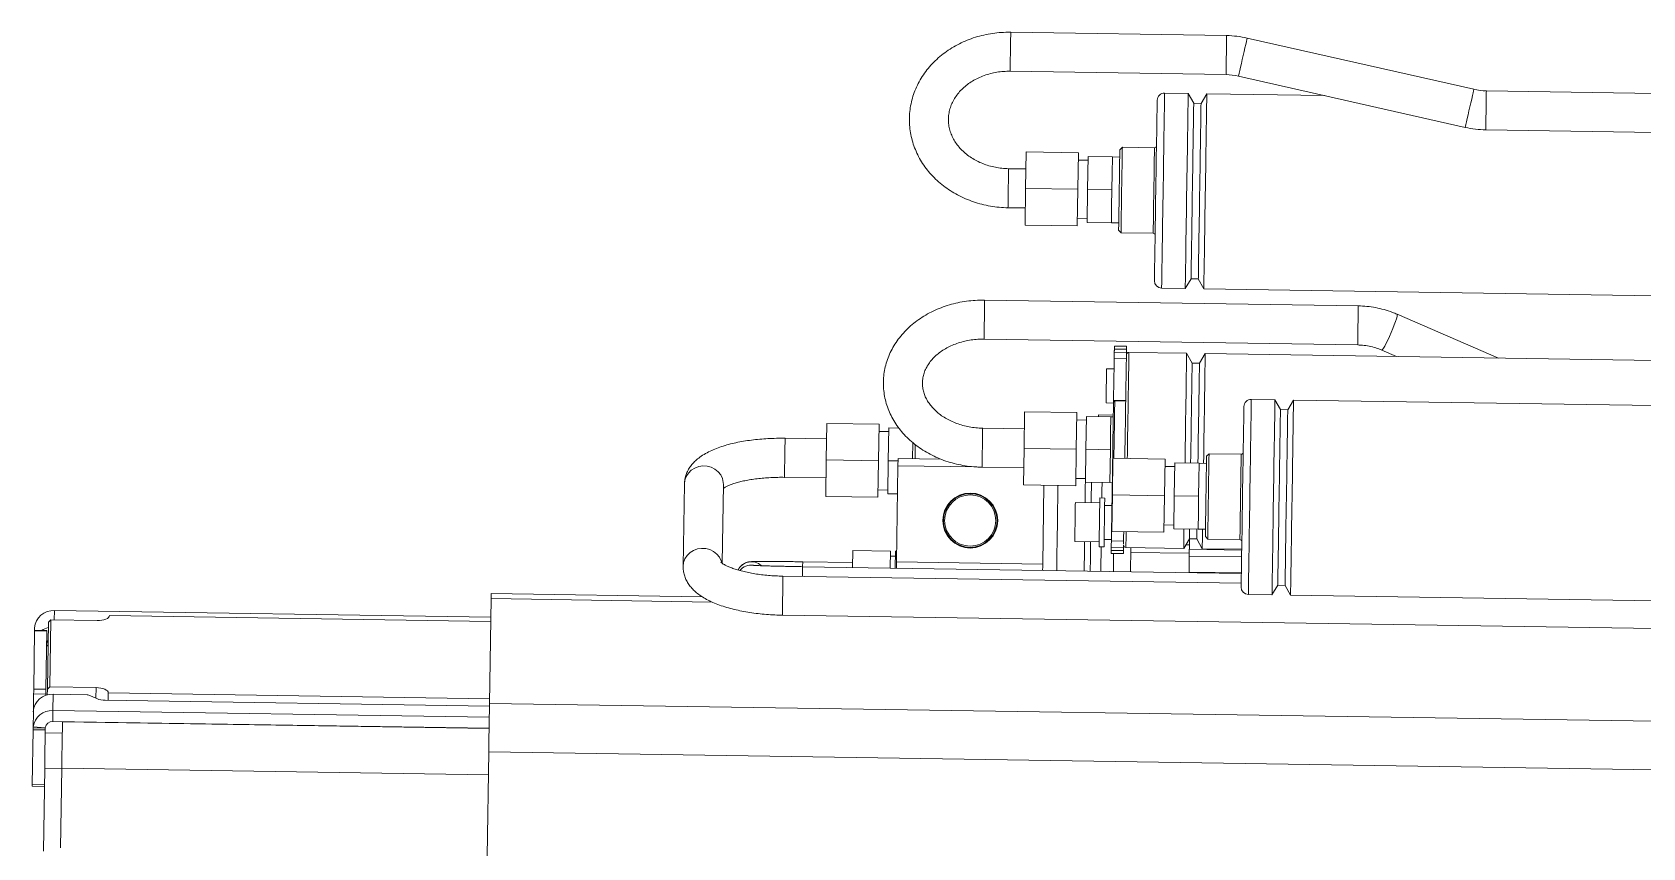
# Model space of a CAD drawing. Header units: millimetres. Extents: x 119 to 316, y 482 to 761.
# Drawn here: x 164.11 to 197.14, y 744.2 to 760.92 of the extents above; entities that cross this region are included whole.
import ezdxf

# ---------------------------------------------------------------- set-up
doc = ezdxf.new("R2010")
doc.units = ezdxf.units.MM

msp = doc.modelspace()

# ---------------------------------------------------------------- linework, layer by layer
at = {"color": 7, "linetype": 'Continuous', "lineweight": 15}
for p, q in [((188.608, 760.848), (184.18, 760.917)), ((193.677, 759.747), (189.029, 760.798)), ((184.168, 760.117), (188.596, 760.048)), ((188.852, 760.018), (193.501, 758.966)), ((187.821, 759.662), (187.336, 759.67)), ((187.933, 759.461), (187.821, 759.662)), ((188.201, 759.657), (188.083, 759.458)), ((190.613, 759.619), (188.201, 759.657)), ((291.197, 758.215), (193.934, 759.716)), ((188.083, 759.458), (187.933, 759.461)), ((193.922, 758.916), (291.185, 757.415)), ((184.486, 757.714), (184.497, 758.464)), ((184.497, 758.464), (185.567, 758.447)), ((185.555, 757.697), (185.567, 758.447)), ((185.766, 758.369), (185.755, 757.694)), ((186.266, 758.361), (185.766, 758.369)), ((186.266, 758.361), (186.261, 758.024)), ((186.416, 758.359), (186.266, 758.361)), ((186.469, 758.558), (186.418, 758.509)), ((187.129, 758.548), (186.469, 758.558)), ((184.492, 758.114), (184.137, 758.119)), ((185.765, 758.294), (185.565, 758.297)), ((186.261, 758.024), (186.255, 757.686)), ((184.474, 756.964), (184.486, 757.714)), ((184.486, 757.714), (185.555, 757.697)), ((185.544, 756.947), (185.555, 757.697)), ((185.755, 757.694), (185.745, 757.019)), ((186.255, 757.686), (185.755, 757.694)), ((186.255, 757.686), (186.25, 757.349)), ((186.25, 757.349), (186.245, 757.011)), ((184.124, 757.319), (184.479, 757.314)), ((185.546, 757.097), (185.746, 757.094)), ((186.245, 757.011), (185.745, 757.019)), ((186.245, 757.011), (186.395, 757.009)), ((184.474, 756.964), (185.544, 756.947)), ((186.393, 756.859), (186.442, 756.808)), ((186.442, 756.808), (187.102, 756.798)), ((187.759, 755.663), (187.877, 755.861)), ((187.877, 755.861), (188.027, 755.859)), ((188.027, 755.859), (188.14, 755.657)), ((191.307, 755.307), (183.645, 755.425)), ((187.274, 755.67), (187.759, 755.663)), ((188.14, 755.657), (283.213, 754.19)), ((194.183, 754.238), (192.104, 755.136)), ((183.633, 754.625), (191.295, 754.507)), ((186.304, 754.359), (186.554, 754.355)), ((186.305, 754.422), (186.555, 754.418)), ((186.556, 754.48), (186.306, 754.484)), ((187.788, 754.336), (186.604, 754.354)), ((191.787, 754.402), (192.092, 754.27)), ((186.302, 754.228), (186.552, 754.224)), ((187.901, 754.134), (187.788, 754.336)), ((187.897, 754.143), (187.896, 754.143)), ((187.897, 754.143), (187.897, 754.14)), ((188.051, 754.132), (187.901, 754.134)), ((188.169, 754.33), (188.051, 754.132)), ((283.244, 752.863), (188.169, 754.33)), ((186.299, 754.016), (186.145, 754.018)), ((186.289, 753.371), (186.539, 753.367)), ((186.289, 753.371), (186.539, 753.367)), ((186.289, 753.371), (186.289, 753.371)), ((186.289, 753.367), (186.539, 753.363)), ((189.599, 753.383), (189.114, 753.39)), ((189.711, 753.181), (189.599, 753.383)), ((189.98, 753.377), (189.861, 753.179)), ((291.252, 751.814), (189.98, 753.377)), ((184.453, 752.387), (184.465, 753.137)), ((184.465, 753.137), (185.535, 753.121)), ((185.523, 752.371), (185.535, 753.121)), ((185.734, 753.043), (185.723, 752.368)), ((186.234, 753.035), (185.734, 753.043)), ((186.284, 753.07), (185.982, 753.075)), ((186.135, 753.318), (186.288, 753.316)), ((186.234, 753.035), (186.228, 752.698)), ((186.284, 753.034), (186.234, 753.035)), ((186.314, 753.359), (186.288, 753.334)), ((186.539, 753.355), (186.314, 753.359)), ((189.861, 753.179), (189.711, 753.181)), ((180.398, 752.151), (180.409, 752.9)), ((180.409, 752.9), (181.479, 752.885)), ((181.468, 752.135), (181.479, 752.885)), ((181.676, 752.732), (181.476, 752.735)), ((181.678, 752.807), (181.668, 752.132)), ((181.887, 752.804), (181.678, 752.807)), ((184.459, 752.787), (183.605, 752.801)), ((185.732, 752.968), (185.532, 752.971)), ((180.404, 752.58), (179.553, 752.593)), ((182.173, 752.504), (182.169, 752.176)), ((184.442, 751.638), (184.453, 752.387)), ((184.453, 752.387), (185.523, 752.371)), ((185.512, 751.621), (185.523, 752.371)), ((186.228, 752.698), (186.223, 752.36)), ((180.387, 751.401), (180.398, 752.151)), ((180.398, 752.151), (181.468, 752.135)), ((181.457, 751.385), (181.468, 752.135)), ((181.668, 752.132), (181.658, 751.457)), ((181.869, 752.129), (181.668, 752.132)), ((181.87, 752.181), (182.745, 752.168)), ((185.723, 752.368), (185.713, 751.693)), ((186.223, 752.36), (185.723, 752.368)), ((186.223, 752.36), (186.218, 752.023)), ((186.264, 751.434), (186.275, 752.184)), ((186.275, 752.184), (187.345, 752.167)), ((187.334, 751.417), (187.345, 752.167)), ((187.544, 752.089), (187.534, 751.414)), ((188.044, 752.081), (187.544, 752.089)), ((188.044, 752.081), (188.039, 751.744)), ((188.194, 752.079), (188.044, 752.081)), ((188.247, 752.278), (188.196, 752.229)), ((188.907, 752.268), (188.247, 752.278)), ((179.541, 751.793), (180.393, 751.78)), ((181.868, 752.031), (181.837, 750.061)), ((183.592, 752.001), (184.447, 751.987)), ((185.514, 751.771), (185.714, 751.768)), ((186.218, 752.023), (186.213, 751.685)), ((187.543, 752.014), (187.343, 752.017)), ((188.039, 751.744), (188.034, 751.407)), ((177.488, 751.657), (177.462, 749.969)), ((178.264, 750.033), (178.288, 751.644)), ((180.387, 751.401), (181.457, 751.385)), ((181.459, 751.535), (181.659, 751.532)), ((181.859, 751.454), (181.658, 751.457)), ((184.442, 751.638), (185.512, 751.621)), ((184.862, 751.631), (184.837, 750.014)), ((186.213, 751.685), (185.713, 751.693)), ((186.213, 751.685), (186.263, 751.684)), ((186.252, 750.684), (186.264, 751.434)), ((186.258, 751.384), (186.263, 751.379)), ((186.264, 751.434), (187.334, 751.417)), ((187.322, 750.667), (187.334, 751.417)), ((187.534, 751.414), (187.523, 750.739)), ((188.034, 751.407), (187.534, 751.414)), ((188.034, 751.407), (188.028, 751.069)), ((186.006, 751.27), (185.506, 751.277)), ((186.107, 751.368), (186.007, 751.37)), ((186.255, 751.216), (186.105, 751.218)), ((186.263, 751.348), (186.258, 751.348)), ((186.258, 751.348), (186.258, 751.348)), ((188.028, 751.069), (188.023, 750.732)), ((187.324, 750.817), (187.524, 750.814)), ((188.023, 750.732), (187.523, 750.739)), ((188.023, 750.732), (188.173, 750.729)), ((185.494, 750.477), (185.994, 750.47)), ((186.095, 750.519), (186.245, 750.516)), ((186.244, 750.491), (186.494, 750.487)), ((186.252, 750.684), (187.322, 750.667)), ((187.727, 750.337), (187.845, 750.535)), ((187.844, 750.41), (187.841, 750.237)), ((187.845, 750.535), (187.995, 750.533)), ((187.995, 750.533), (188.107, 750.331)), ((188.171, 750.579), (188.22, 750.529)), ((188.22, 750.529), (188.88, 750.518)), ((180.938, 750.047), (179.914, 750.062)), ((180.936, 749.947), (180.941, 750.293)), ((180.941, 750.293), (181.716, 750.281)), ((181.711, 749.935), (181.716, 750.281)), ((181.815, 750.18), (181.715, 750.181)), ((181.816, 750.28), (181.811, 749.933)), ((181.841, 750.28), (181.816, 750.28)), ((181.837, 750.061), (184.837, 750.014)), ((185.993, 750.37), (186.093, 750.369)), ((186.24, 750.235), (186.49, 750.231)), ((186.241, 750.297), (186.491, 750.293)), ((186.242, 750.36), (186.492, 750.356)), ((186.542, 750.355), (187.727, 750.337)), ((186.643, 750.353), (186.641, 750.254)), ((186.641, 750.254), (187.841, 750.237)), ((188.107, 750.331), (188.917, 750.318)), ((188.906, 749.624), (179.51, 749.769)), ((188.909, 749.824), (179.913, 749.962)), ((173.526, 749.411), (177.856, 749.344)), ((189.537, 749.383), (189.656, 749.581)), ((189.656, 749.581), (189.806, 749.579)), ((189.806, 749.579), (189.918, 749.377)), ((173.491, 747.161), (173.525, 749.308)), ((189.053, 749.391), (189.537, 749.383)), ((189.918, 749.377), (203.226, 749.172)), ((164.425, 747.454), (164.446, 748.828)), ((164.446, 748.828), (164.497, 748.872)), ((164.497, 748.872), (164.475, 747.499)), ((165.446, 748.858), (164.497, 748.872)), ((173.519, 748.925), (164.57, 749.063)), ((173.517, 748.839), (165.698, 748.959)), ((179.497, 748.969), (205.457, 748.568)), ((164.145, 747.454), (164.163, 748.648)), ((164.164, 748.706), (164.163, 748.655)), ((164.413, 748.651), (164.163, 748.655)), ((164.163, 748.648), (164.413, 748.644)), ((164.395, 747.45), (164.413, 748.644)), ((164.439, 748.354), (164.409, 748.354)), ((164.145, 747.454), (164.395, 747.45)), ((164.425, 747.454), (164.423, 747.331)), ((164.475, 747.499), (164.425, 747.454)), ((164.475, 747.499), (165.425, 747.484)), ((164.138, 747.037), (164.143, 747.354)), ((164.143, 747.354), (164.393, 747.351)), ((164.393, 747.322), (164.393, 747.351)), ((164.538, 747.013), (164.543, 747.346)), ((165.24, 747.335), (164.543, 747.346)), ((165.436, 747.257), (165.275, 747.329)), ((173.491, 747.102), (165.612, 747.224)), ((165.671, 747.223), (165.674, 747.375)), ((165.674, 747.375), (173.493, 747.254)), ((164.132, 746.657), (164.138, 746.99)), ((164.535, 746.787), (164.538, 747.013)), ((173.484, 746.649), (164.535, 746.787)), ((173.487, 746.875), (164.538, 747.013)), ((164.734, 746.783), (164.735, 746.784)), ((164.132, 746.62), (164.115, 745.497)), ((164.132, 746.657), (164.134, 746.682)), ((164.132, 746.657), (164.382, 746.653)), ((164.132, 746.62), (164.382, 746.616)), ((164.383, 746.662), (164.134, 746.682)), ((164.382, 746.616), (164.381, 746.543)), ((164.381, 746.558), (164.731, 746.553)), ((164.382, 746.653), (164.383, 746.662)), ((173.443, 744.023), (173.476, 746.165)), ((164.344, 744.131), (164.37, 745.833)), ((164.37, 745.833), (164.72, 745.828)), ((164.695, 744.201), (164.72, 745.831)), ((164.114, 745.462), (164.364, 745.458)), ((164.115, 745.497), (164.365, 745.493))]:
    msp.add_line(p, q, dxfattribs=at)
at = {"color": 8, "linetype": 'Continuous', "lineweight": 15}
for p, q in [((181.868, 752.031), (183.483, 752.006)), ((186.258, 751.351), (186.263, 751.351)), ((186.258, 751.348), (186.263, 751.348)), ((187.771, 750.411), (187.844, 750.41)), ((188.915, 750.163), (187.84, 750.178)), ((188.917, 750.303), (187.842, 750.318)), ((188.91, 749.838), (187.836, 749.853)), ((173.525, 749.308), (178.055, 749.238)), ((164.57, 749.063), (164.567, 748.871)), ((164.408, 748.34), (164.438, 748.34)), ((165.422, 747.264), (165.425, 747.484)), ((173.491, 747.161), (203.135, 746.704)), ((164.138, 747.037), (164.142, 747.037)), ((164.734, 746.783), (173.484, 746.648)), ((173.476, 746.165), (201.696, 745.729)), ((164.72, 745.831), (173.469, 745.696))]:
    msp.add_line(p, q, dxfattribs=at)
at = {"color": 8, "linetype": 'Continuous', "lineweight": 15, "flags": 128}
for points in [[(184.168, 760.117), (184.168, 760.12), (184.168, 760.141), (184.169, 760.18), (184.169, 760.234), (184.17, 760.301), (184.172, 760.379), (184.173, 760.462), (184.174, 760.549), (184.176, 760.634), (184.177, 760.713), (184.178, 760.784), (184.179, 760.841), (184.179, 760.884), (184.18, 760.909), (184.18, 760.917)], [(188.596, 760.048), (188.596, 760.052), (188.596, 760.073), (188.597, 760.111), (188.597, 760.165), (188.599, 760.233), (188.6, 760.31), (188.601, 760.394), (188.602, 760.481), (188.604, 760.566), (188.605, 760.645), (188.606, 760.715), (188.607, 760.773), (188.607, 760.816), (188.608, 760.841), (188.608, 760.848)], [(188.852, 760.018), (188.853, 760.021), (188.858, 760.042), (188.866, 760.079), (188.878, 760.132), (188.893, 760.198), (188.91, 760.273), (188.928, 760.355), (188.947, 760.439), (188.966, 760.522), (188.984, 760.6), (188.999, 760.668), (189.012, 760.725), (189.021, 760.766), (189.027, 760.791), (189.029, 760.798)], [(187.336, 759.67), (187.336, 759.669), (187.336, 759.656), (187.335, 759.626), (187.335, 759.578), (187.334, 759.513), (187.332, 759.432), (187.331, 759.336), (187.329, 759.225), (187.327, 759.101), (187.325, 758.964), (187.323, 758.815), (187.32, 758.656), (187.318, 758.489), (187.315, 758.315), (187.312, 758.135), (187.31, 757.951), (187.307, 757.764), (187.304, 757.576), (187.301, 757.39), (187.298, 757.206), (187.295, 757.025), (187.293, 756.851), (187.29, 756.684), (187.288, 756.525), (187.285, 756.377), (187.283, 756.24), (187.281, 756.115), (187.279, 756.004), (187.278, 755.908), (187.277, 755.827), (187.276, 755.763), (187.275, 755.715), (187.275, 755.684), (187.274, 755.671), (187.274, 755.67)], [(193.501, 758.966), (193.502, 758.97), (193.506, 758.99), (193.515, 759.028), (193.527, 759.08), (193.542, 759.146), (193.559, 759.222), (193.577, 759.304), (193.596, 759.388), (193.615, 759.471), (193.633, 759.548), (193.648, 759.617), (193.661, 759.673), (193.67, 759.715), (193.676, 759.74), (193.677, 759.747)], [(193.922, 758.916), (193.922, 758.92), (193.922, 758.94), (193.923, 758.979), (193.923, 759.033), (193.924, 759.1), (193.926, 759.178), (193.927, 759.262), (193.928, 759.348), (193.93, 759.433), (193.931, 759.513), (193.932, 759.583), (193.933, 759.641), (193.933, 759.683), (193.934, 759.709), (193.934, 759.716)], [(187.129, 758.548), (187.129, 758.539), (187.128, 758.513), (187.127, 758.469), (187.127, 758.409), (187.125, 758.334), (187.124, 758.246), (187.123, 758.146), (187.121, 758.037), (187.119, 757.92), (187.117, 757.798), (187.115, 757.673), (187.113, 757.549), (187.111, 757.427), (187.11, 757.31), (187.108, 757.2), (187.106, 757.1), (187.105, 757.012), (187.104, 756.937), (187.103, 756.877), (187.102, 756.834), (187.102, 756.807), (187.102, 756.798)], [(184.137, 758.119), (184.137, 758.113), (184.136, 758.09), (184.136, 758.049), (184.135, 757.992), (184.134, 757.923), (184.132, 757.844), (184.131, 757.76), (184.13, 757.673), (184.129, 757.589), (184.127, 757.51), (184.126, 757.442), (184.125, 757.387), (184.125, 757.347), (184.124, 757.324), (184.124, 757.319)], [(183.645, 755.411), (183.644, 755.379), (183.644, 755.331), (183.643, 755.268), (183.642, 755.194), (183.64, 755.112), (183.639, 755.026), (183.638, 754.94), (183.636, 754.858), (183.635, 754.784), (183.634, 754.721), (183.633, 754.672), (183.633, 754.64), (183.633, 754.626), (183.633, 754.625)], [(183.645, 755.425), (183.645, 755.425), (183.645, 755.411)], [(191.307, 755.293), (191.307, 755.261), (191.306, 755.212), (191.305, 755.15), (191.304, 755.076), (191.303, 754.994), (191.301, 754.908), (191.3, 754.822), (191.299, 754.74), (191.298, 754.666), (191.297, 754.603), (191.296, 754.554), (191.295, 754.522), (191.295, 754.508), (191.295, 754.507)], [(191.307, 755.307), (191.307, 755.306), (191.307, 755.293)], [(192.108, 755.121), (192.103, 755.09), (192.09, 755.044), (192.071, 754.985), (192.046, 754.917), (192.016, 754.841), (191.983, 754.762), (191.948, 754.683), (191.913, 754.608), (191.88, 754.541), (191.849, 754.484), (191.824, 754.441), (191.803, 754.413), (191.79, 754.401), (191.787, 754.402)], [(192.104, 755.136), (192.106, 755.135), (192.108, 755.121)], [(186.604, 754.354), (186.604, 754.354), (186.604, 754.341), (186.603, 754.31), (186.603, 754.262), (186.602, 754.198), (186.6, 754.117), (186.599, 754.021), (186.597, 753.91), (186.595, 753.785), (186.593, 753.648), (186.591, 753.5), (186.588, 753.341), (186.586, 753.174), (186.583, 752.999), (186.58, 752.819), (186.577, 752.635), (186.575, 752.448), (186.572, 752.261), (186.57, 752.179)], [(189.114, 753.39), (189.114, 753.385), (189.114, 753.363), (189.113, 753.324), (189.112, 753.268), (189.111, 753.195), (189.11, 753.106), (189.108, 753.003), (189.107, 752.885), (189.105, 752.754), (189.102, 752.611), (189.1, 752.457), (189.097, 752.294), (189.095, 752.123), (189.092, 751.946), (189.089, 751.763), (189.086, 751.578), (189.083, 751.39)], [(183.598, 752.401), (183.6, 752.487), (183.601, 752.569), (183.602, 752.643), (183.603, 752.705), (183.604, 752.754), (183.604, 752.786), (183.605, 752.8), (183.605, 752.801)], [(179.553, 752.593), (179.553, 752.592), (179.553, 752.577), (179.552, 752.544), (179.552, 752.494), (179.551, 752.431), (179.55, 752.356), (179.548, 752.273), (179.547, 752.187), (179.546, 752.102), (179.544, 752.02), (179.543, 751.947), (179.542, 751.885), (179.542, 751.837), (179.541, 751.806), (179.541, 751.794), (179.541, 751.793)], [(183.592, 752.001), (183.592, 752.001), (183.592, 752.015), (183.593, 752.047), (183.594, 752.096), (183.595, 752.159), (183.596, 752.233), (183.597, 752.315), (183.598, 752.401)], [(188.907, 752.268), (188.907, 752.259), (188.906, 752.233), (188.906, 752.189), (188.905, 752.129), (188.904, 752.054), (188.902, 751.966), (188.901, 751.866), (188.899, 751.757), (188.897, 751.64), (188.895, 751.518), (188.894, 751.393)], [(177.488, 751.657), (177.498, 751.733), (177.526, 751.81), (177.571, 751.879), (177.63, 751.938), (177.702, 751.983), (177.783, 752.013), (177.868, 752.026), (177.954, 752.021), (178.038, 751.999), (178.114, 751.96), (178.18, 751.907), (178.232, 751.843), (178.268, 751.769), (178.286, 751.689), (178.288, 751.644)], [(188.894, 751.393), (188.892, 751.269), (188.89, 751.147), (188.888, 751.03), (188.886, 750.92), (188.885, 750.82), (188.883, 750.732), (188.882, 750.657), (188.881, 750.597), (188.881, 750.554), (188.88, 750.527), (188.88, 750.518)], [(189.083, 751.39), (189.081, 751.203), (189.078, 751.017), (189.075, 750.835), (189.072, 750.658), (189.07, 750.487), (189.067, 750.324), (189.065, 750.17), (189.062, 750.027), (189.06, 749.896), (189.059, 749.778), (189.057, 749.674), (189.056, 749.586), (189.055, 749.513), (189.054, 749.457), (189.053, 749.417), (189.053, 749.396), (189.053, 749.391)], [(186.547, 750.679), (186.546, 750.592), (186.545, 750.512), (186.544, 750.447), (186.543, 750.399), (186.542, 750.369), (186.542, 750.356), (186.542, 750.355)], [(177.462, 749.965), (177.472, 750.045), (177.5, 750.122), (177.545, 750.191), (177.604, 750.25), (177.676, 750.295), (177.757, 750.325), (177.842, 750.337), (177.928, 750.333), (178.012, 750.311), (178.088, 750.272), (178.154, 750.219), (178.206, 750.154), (178.242, 750.081), (178.253, 750.043)], [(179.914, 750.062), (179.914, 750.057), (179.914, 750.033), (179.913, 749.992), (179.913, 749.964)], [(179.497, 748.969), (179.497, 748.972), (179.498, 748.992), (179.498, 749.029), (179.499, 749.083), (179.5, 749.15), (179.501, 749.227), (179.503, 749.31), (179.504, 749.397), (179.505, 749.482), (179.506, 749.562), (179.508, 749.632), (179.508, 749.691), (179.509, 749.734), (179.509, 749.761), (179.51, 749.769)], [(179.91, 749.763), (179.91, 749.801), (179.911, 749.863), (179.912, 749.912), (179.912, 749.946), (179.913, 749.961), (179.913, 749.962)]]:
    msp.add_lwpolyline(points, dxfattribs=at)
at = {"color": 7, "linetype": 'Continuous', "lineweight": 15, "flags": 128}
for points in [[(187.821, 759.662), (187.821, 759.662), (187.82, 759.649), (187.82, 759.618), (187.819, 759.57), (187.818, 759.506), (187.817, 759.425), (187.815, 759.329), (187.814, 759.218), (187.812, 759.093), (187.81, 758.956), (187.807, 758.808), (187.805, 758.649), (187.802, 758.482), (187.8, 758.307), (187.797, 758.127), (187.794, 757.943), (187.791, 757.756), (187.788, 757.569), (187.785, 757.382), (187.782, 757.198), (187.78, 757.018), (187.777, 756.844), (187.774, 756.676), (187.772, 756.518), (187.77, 756.369), (187.768, 756.232), (187.766, 756.108), (187.764, 755.997), (187.762, 755.9), (187.761, 755.82), (187.76, 755.755), (187.759, 755.707), (187.759, 755.677), (187.759, 755.663), (187.759, 755.663)], [(188.201, 759.657), (188.201, 759.656), (188.201, 759.643), (188.201, 759.612), (188.2, 759.564), (188.199, 759.5), (188.198, 759.419), (188.196, 759.323), (188.195, 759.212), (188.193, 759.087), (188.191, 758.95), (188.188, 758.802), (188.186, 758.643), (188.183, 758.476), (188.18, 758.301), (188.178, 758.121), (188.175, 757.937), (188.172, 757.751), (188.169, 757.563), (188.166, 757.376), (188.163, 757.192), (188.161, 757.012), (188.158, 756.838), (188.155, 756.67), (188.153, 756.512), (188.151, 756.363), (188.148, 756.226), (188.147, 756.102), (188.145, 755.991), (188.143, 755.895), (188.142, 755.814), (188.141, 755.749), (188.14, 755.701), (188.14, 755.671), (188.14, 755.658), (188.14, 755.657)], [(187.184, 759.522), (187.184, 759.513), (187.183, 759.487), (187.183, 759.443), (187.182, 759.381), (187.18, 759.304), (187.179, 759.211), (187.177, 759.102), (187.175, 758.98), (187.173, 758.846), (187.171, 758.7), (187.169, 758.544), (187.166, 758.38), (187.163, 758.209), (187.161, 758.033), (187.158, 757.854), (187.155, 757.672), (187.152, 757.491), (187.15, 757.312), (187.147, 757.136), (187.144, 756.965), (187.142, 756.801), (187.139, 756.645), (187.137, 756.499), (187.135, 756.364), (187.133, 756.243), (187.131, 756.134), (187.13, 756.041), (187.129, 755.964), (187.128, 755.902), (187.127, 755.858), (187.127, 755.832), (187.127, 755.823)], [(187.933, 759.461), (187.933, 759.46), (187.933, 759.447), (187.932, 759.416), (187.931, 759.367), (187.93, 759.301), (187.929, 759.22), (187.928, 759.122), (187.926, 759.01), (187.924, 758.885), (187.922, 758.748), (187.92, 758.599), (187.917, 758.442), (187.915, 758.276), (187.912, 758.105), (187.909, 757.929), (187.906, 757.751), (187.904, 757.571), (187.901, 757.393), (187.898, 757.217), (187.896, 757.045), (187.893, 756.88), (187.891, 756.722), (187.888, 756.574), (187.886, 756.437), (187.884, 756.311), (187.883, 756.2), (187.881, 756.102), (187.88, 756.02), (187.879, 755.955), (187.878, 755.906), (187.878, 755.875), (187.877, 755.862), (187.877, 755.861)], [(188.083, 759.458), (188.083, 759.458), (188.083, 759.444), (188.082, 759.413), (188.081, 759.365), (188.08, 759.299), (188.079, 759.217), (188.078, 759.12), (188.076, 759.008), (188.074, 758.883), (188.072, 758.745), (188.07, 758.597), (188.067, 758.439), (188.065, 758.274), (188.062, 758.103), (188.059, 757.927), (188.056, 757.748), (188.054, 757.569), (188.051, 757.39), (188.048, 757.214), (188.046, 757.043), (188.043, 756.878), (188.041, 756.72), (188.038, 756.572), (188.036, 756.434), (188.034, 756.309), (188.033, 756.197), (188.031, 756.1), (188.03, 756.018), (188.029, 755.953), (188.028, 755.904), (188.028, 755.873), (188.027, 755.859), (188.027, 755.859)], [(188.083, 759.458), (188.083, 759.458), (188.083, 759.444), (188.082, 759.413), (188.081, 759.365), (188.08, 759.299), (188.079, 759.217), (188.078, 759.12), (188.076, 759.008), (188.074, 758.883), (188.072, 758.745), (188.07, 758.597), (188.067, 758.439), (188.065, 758.274), (188.062, 758.103), (188.059, 757.927), (188.056, 757.748), (188.054, 757.569), (188.051, 757.39), (188.048, 757.214), (188.046, 757.043), (188.043, 756.878), (188.041, 756.72), (188.038, 756.572), (188.036, 756.434), (188.034, 756.309), (188.033, 756.197), (188.031, 756.1), (188.03, 756.018), (188.029, 755.953), (188.028, 755.904), (188.028, 755.873), (188.027, 755.859), (188.027, 755.859)], [(186.418, 758.509), (186.418, 758.508), (186.418, 758.495), (186.417, 758.465), (186.417, 758.418), (186.416, 758.355), (186.414, 758.278), (186.413, 758.188), (186.412, 758.088), (186.41, 757.979), (186.408, 757.863), (186.406, 757.744), (186.404, 757.624), (186.403, 757.505), (186.401, 757.389), (186.399, 757.28), (186.398, 757.18), (186.396, 757.09), (186.395, 757.013), (186.394, 756.95), (186.393, 756.903), (186.393, 756.873), (186.393, 756.86), (186.393, 756.859)], [(186.469, 758.558), (186.469, 758.549), (186.468, 758.523), (186.468, 758.479), (186.467, 758.419), (186.465, 758.344), (186.464, 758.256), (186.463, 758.156), (186.461, 758.047), (186.459, 757.93), (186.457, 757.808), (186.455, 757.683), (186.453, 757.559), (186.451, 757.437), (186.45, 757.32), (186.448, 757.21), (186.446, 757.11), (186.445, 757.022), (186.444, 756.947), (186.443, 756.887), (186.442, 756.844), (186.442, 756.817), (186.442, 756.808)], [(186.302, 754.228), (186.302, 754.258), (186.303, 754.284), (186.303, 754.307), (186.303, 754.325), (186.304, 754.34), (186.304, 754.351), (186.304, 754.357), (186.304, 754.359)], [(186.304, 754.359), (186.304, 754.36), (186.304, 754.363), (186.304, 754.368), (186.304, 754.375), (186.304, 754.384), (186.305, 754.394), (186.305, 754.407), (186.305, 754.422)], [(186.305, 754.422), (186.306, 754.459), (186.306, 754.48), (186.306, 754.484)], [(186.553, 754.285), (186.553, 754.303), (186.553, 754.322), (186.554, 754.336), (186.554, 754.347), (186.554, 754.353), (186.554, 754.355)], [(186.554, 754.355), (186.554, 754.356), (186.554, 754.359), (186.554, 754.364), (186.554, 754.371), (186.554, 754.38), (186.554, 754.391), (186.555, 754.403), (186.555, 754.418)], [(186.555, 754.418), (186.555, 754.456), (186.556, 754.476), (186.556, 754.48)], [(186.289, 753.371), (186.289, 753.386), (186.289, 753.42), (186.29, 753.472), (186.291, 753.538), (186.293, 753.618), (186.294, 753.706), (186.295, 753.801), (186.297, 753.897), (186.298, 753.992), (186.3, 754.081), (186.301, 754.161), (186.302, 754.228)], [(186.52, 752.18), (186.523, 752.355), (186.526, 752.541), (186.529, 752.724), (186.532, 752.905), (186.534, 753.08), (186.537, 753.249), (186.539, 753.41), (186.542, 753.561), (186.544, 753.701), (186.546, 753.829), (186.548, 753.944), (186.549, 754.044), (186.55, 754.129), (186.552, 754.198), (186.552, 754.25), (186.553, 754.285)], [(187.788, 754.336), (187.788, 754.336), (187.788, 754.322), (187.788, 754.292), (187.787, 754.244), (187.786, 754.179), (187.785, 754.099), (187.783, 754.002), (187.781, 753.892), (187.78, 753.767), (187.777, 753.63), (187.775, 753.481), (187.773, 753.323), (187.77, 753.156), (187.767, 752.981), (187.765, 752.801), (187.762, 752.617), (187.759, 752.43), (187.756, 752.243), (187.754, 752.086)], [(187.901, 754.134), (187.901, 754.134), (187.9, 754.12), (187.9, 754.089), (187.899, 754.041), (187.898, 753.975), (187.897, 753.893), (187.895, 753.796), (187.894, 753.684), (187.892, 753.559), (187.89, 753.421), (187.887, 753.273), (187.885, 753.116), (187.882, 752.95), (187.88, 752.779), (187.877, 752.603), (187.874, 752.424), (187.872, 752.245), (187.869, 752.084)], [(188.051, 754.132), (188.051, 754.132), (188.05, 754.118), (188.05, 754.087), (188.049, 754.038), (188.048, 753.973), (188.047, 753.891), (188.045, 753.794), (188.044, 753.682), (188.042, 753.557), (188.04, 753.419), (188.037, 753.271), (188.035, 753.113), (188.032, 752.948), (188.03, 752.776), (188.027, 752.601), (188.024, 752.422), (188.022, 752.243), (188.019, 752.082)], [(188.051, 754.132), (188.051, 754.132), (188.05, 754.118), (188.05, 754.087), (188.049, 754.038), (188.048, 753.973), (188.047, 753.891), (188.045, 753.794), (188.044, 753.682), (188.042, 753.557), (188.04, 753.419), (188.037, 753.271), (188.035, 753.113), (188.032, 752.948), (188.03, 752.776), (188.027, 752.601), (188.024, 752.422), (188.022, 752.243), (188.019, 752.082)], [(188.169, 754.33), (188.169, 754.33), (188.169, 754.317), (188.169, 754.286), (188.168, 754.238), (188.167, 754.174), (188.166, 754.093), (188.164, 753.997), (188.162, 753.886), (188.16, 753.761), (188.158, 753.624), (188.156, 753.475), (188.154, 753.317), (188.151, 753.15), (188.148, 752.975), (188.146, 752.795), (188.143, 752.611), (188.14, 752.424), (188.137, 752.237), (188.134, 752.08)], [(186.135, 753.318), (186.135, 753.327), (186.136, 753.353), (186.136, 753.395), (186.137, 753.45), (186.138, 753.516), (186.139, 753.59), (186.14, 753.668), (186.142, 753.746), (186.143, 753.82), (186.144, 753.886), (186.144, 753.942), (186.145, 753.983), (186.145, 754.009), (186.145, 754.018), (186.145, 754.018)], [(186.288, 753.334), (186.288, 753.344), (186.289, 753.367)], [(186.289, 753.367), (186.289, 753.369), (186.289, 753.371)], [(189.599, 753.383), (189.599, 753.378), (189.598, 753.356), (189.598, 753.316), (189.597, 753.26), (189.596, 753.187), (189.594, 753.099), (189.593, 752.995), (189.591, 752.877), (189.589, 752.746), (189.587, 752.603), (189.584, 752.45), (189.582, 752.287), (189.579, 752.116), (189.577, 751.938), (189.574, 751.756), (189.571, 751.57), (189.568, 751.383)], [(189.98, 753.377), (189.98, 753.372), (189.979, 753.35), (189.979, 753.311), (189.978, 753.254), (189.977, 753.182), (189.975, 753.093), (189.974, 752.989), (189.972, 752.871), (189.97, 752.74), (189.968, 752.597), (189.965, 752.444), (189.963, 752.281), (189.96, 752.11), (189.957, 751.932), (189.955, 751.75), (189.952, 751.564), (189.949, 751.377)], [(185.981, 753.039), (185.981, 753.039), (185.982, 753.066), (185.982, 753.075)], [(186.258, 751.384), (186.258, 751.387), (186.258, 751.405), (186.259, 751.441), (186.26, 751.494), (186.261, 751.563), (186.262, 751.647), (186.264, 751.744), (186.265, 751.853), (186.267, 751.971), (186.269, 752.096), (186.271, 752.227), (186.273, 752.359), (186.275, 752.492), (186.277, 752.622), (186.279, 752.748), (186.281, 752.866), (186.283, 752.975), (186.284, 753.072), (186.285, 753.156), (186.286, 753.225), (186.287, 753.278), (186.288, 753.314), (186.288, 753.332), (186.288, 753.334)], [(186.314, 753.359), (186.314, 753.358), (186.313, 753.345), (186.313, 753.314), (186.312, 753.266), (186.311, 753.202), (186.31, 753.123), (186.308, 753.03), (186.307, 752.925), (186.305, 752.81), (186.303, 752.687), (186.301, 752.558), (186.299, 752.426), (186.297, 752.292), (186.295, 752.183)], [(188.962, 753.242), (188.962, 753.234), (188.962, 753.207), (188.961, 753.163), (188.96, 753.102), (188.959, 753.024), (188.957, 752.931), (188.956, 752.823), (188.954, 752.701), (188.952, 752.566), (188.949, 752.42), (188.947, 752.265), (188.944, 752.101), (188.942, 751.93), (188.939, 751.754), (188.936, 751.574), (188.934, 751.393)], [(189.711, 753.181), (189.711, 753.176), (189.711, 753.154), (189.71, 753.114), (189.709, 753.056), (189.708, 752.983), (189.707, 752.893), (189.705, 752.788), (189.703, 752.669), (189.701, 752.538), (189.699, 752.395), (189.697, 752.242), (189.694, 752.08), (189.692, 751.912), (189.689, 751.738), (189.686, 751.56), (189.683, 751.381)], [(189.861, 753.179), (189.861, 753.174), (189.861, 753.151), (189.86, 753.111), (189.859, 753.054), (189.858, 752.98), (189.857, 752.891), (189.855, 752.786), (189.853, 752.667), (189.851, 752.536), (189.849, 752.393), (189.847, 752.24), (189.844, 752.078), (189.842, 751.909), (189.839, 751.735), (189.836, 751.558), (189.833, 751.379)], [(189.861, 753.179), (189.861, 753.174), (189.861, 753.151), (189.86, 753.111), (189.859, 753.054), (189.858, 752.98), (189.857, 752.891), (189.855, 752.786), (189.853, 752.667), (189.851, 752.536), (189.849, 752.393), (189.847, 752.24), (189.844, 752.078), (189.842, 751.909), (189.839, 751.735), (189.836, 751.558), (189.833, 751.379)], [(182.219, 752.176), (182.22, 752.297), (182.222, 752.414), (182.223, 752.471)], [(181.87, 752.181), (181.87, 752.178), (181.87, 752.17), (181.87, 752.156), (181.869, 752.137), (181.869, 752.114), (181.868, 752.088), (181.868, 752.06), (181.868, 752.031)], [(188.196, 752.229), (188.196, 752.224), (188.196, 752.202), (188.195, 752.163), (188.194, 752.108), (188.193, 752.038), (188.192, 751.955), (188.191, 751.859), (188.189, 751.754), (188.187, 751.642), (188.185, 751.524), (188.184, 751.404)], [(188.247, 752.278), (188.247, 752.269), (188.247, 752.243), (188.246, 752.199), (188.245, 752.139), (188.244, 752.065), (188.242, 751.976), (188.241, 751.876), (188.239, 751.767), (188.237, 751.65), (188.236, 751.528), (188.234, 751.403)], [(185.706, 751.274), (185.706, 751.282), (185.708, 751.439), (185.71, 751.589), (185.712, 751.731), (185.713, 751.768)], [(185.123, 749.882), (185.124, 749.932), (185.126, 750.092), (185.128, 750.26), (185.131, 750.434), (185.133, 750.611), (185.136, 750.792), (185.139, 750.973), (185.141, 751.153), (185.144, 751.331), (185.146, 751.505), (185.148, 751.627)], [(185.831, 751.272), (185.831, 751.311), (185.833, 751.447), (185.835, 751.575), (185.837, 751.691)], [(186.049, 751.369), (186.049, 751.4), (186.051, 751.539), (186.053, 751.67), (186.053, 751.688)], [(186.258, 751.351), (186.258, 751.374), (186.258, 751.384)], [(188.184, 751.404), (188.182, 751.284), (188.18, 751.167), (188.178, 751.054), (188.177, 750.949), (188.175, 750.854), (188.174, 750.77), (188.173, 750.7), (188.172, 750.645), (188.171, 750.606), (188.171, 750.584), (188.171, 750.579)], [(188.234, 751.403), (188.232, 751.279), (188.23, 751.157), (188.228, 751.04), (188.226, 750.93), (188.225, 750.831), (188.223, 750.742), (188.222, 750.667), (188.221, 750.608), (188.221, 750.564), (188.22, 750.537), (188.22, 750.529)], [(188.934, 751.393), (188.931, 751.211), (188.928, 751.032), (188.925, 750.856), (188.923, 750.685), (188.92, 750.521), (188.918, 750.365), (188.915, 750.219), (188.913, 750.085), (188.911, 749.963), (188.91, 749.855), (188.908, 749.761), (188.907, 749.684), (188.906, 749.623), (188.906, 749.578), (188.905, 749.552), (188.905, 749.543)], [(189.568, 751.383), (189.565, 751.196), (189.562, 751.01), (189.559, 750.828), (189.557, 750.65), (189.554, 750.479), (189.552, 750.316), (189.549, 750.162), (189.547, 750.019), (189.545, 749.888), (189.543, 749.771), (189.541, 749.667), (189.54, 749.578), (189.539, 749.505), (189.538, 749.449), (189.538, 749.41), (189.537, 749.388), (189.537, 749.383)], [(189.683, 751.381), (189.681, 751.202), (189.678, 751.024), (189.675, 750.851), (189.673, 750.682), (189.67, 750.52), (189.668, 750.367), (189.666, 750.224), (189.664, 750.093), (189.662, 749.974), (189.66, 749.869), (189.659, 749.78), (189.658, 749.706), (189.657, 749.649), (189.656, 749.609), (189.656, 749.586), (189.656, 749.581)], [(189.833, 751.379), (189.831, 751.2), (189.828, 751.022), (189.825, 750.848), (189.823, 750.68), (189.82, 750.518), (189.818, 750.365), (189.816, 750.222), (189.814, 750.09), (189.812, 749.972), (189.81, 749.867), (189.809, 749.777), (189.808, 749.703), (189.807, 749.646), (189.806, 749.606), (189.806, 749.584), (189.806, 749.579)], [(189.833, 751.379), (189.831, 751.2), (189.828, 751.022), (189.825, 750.848), (189.823, 750.68), (189.82, 750.518), (189.818, 750.365), (189.816, 750.222), (189.814, 750.09), (189.812, 749.972), (189.81, 749.867), (189.809, 749.777), (189.808, 749.703), (189.807, 749.646), (189.806, 749.606), (189.806, 749.584), (189.806, 749.579)], [(185.494, 750.477), (185.494, 750.479), (185.495, 750.498), (185.495, 750.534), (185.496, 750.587), (185.497, 750.653), (185.498, 750.729), (185.499, 750.812), (185.501, 750.899), (185.502, 750.984), (185.503, 751.064), (185.504, 751.136), (185.505, 751.195), (185.505, 751.24), (185.506, 751.268), (185.506, 751.277), (185.506, 751.277)], [(185.993, 750.37), (185.993, 750.379), (185.993, 750.406), (185.994, 750.449), (185.995, 750.508), (185.996, 750.58), (185.997, 750.662), (185.998, 750.752), (186, 750.846), (186.001, 750.941), (186.003, 751.033), (186.004, 751.12), (186.005, 751.197), (186.006, 751.263), (186.007, 751.314), (186.007, 751.35), (186.007, 751.368), (186.007, 751.37)], [(186.093, 750.369), (186.093, 750.378), (186.093, 750.404), (186.094, 750.448), (186.095, 750.507), (186.096, 750.578), (186.097, 750.661), (186.098, 750.751), (186.1, 750.845), (186.101, 750.94), (186.102, 751.032), (186.104, 751.118), (186.105, 751.196), (186.106, 751.261), (186.107, 751.313), (186.107, 751.348), (186.107, 751.366), (186.107, 751.368)], [(186.244, 750.491), (186.245, 750.558), (186.247, 750.638), (186.248, 750.727), (186.249, 750.822), (186.251, 750.918), (186.252, 751.012), (186.254, 751.101), (186.255, 751.18), (186.256, 751.247), (186.257, 751.298), (186.257, 751.332), (186.258, 751.348)], [(186.258, 751.348), (186.258, 751.35), (186.258, 751.351)], [(189.949, 751.377), (189.946, 751.19), (189.943, 751.004), (189.94, 750.822), (189.938, 750.644), (189.935, 750.473), (189.932, 750.31), (189.93, 750.157), (189.928, 750.014), (189.926, 749.883), (189.924, 749.765), (189.922, 749.661), (189.921, 749.572), (189.92, 749.5), (189.919, 749.443), (189.918, 749.404), (189.918, 749.382), (189.918, 749.377)], [(187.733, 750.736), (187.732, 750.67), (187.73, 750.574), (187.729, 750.493), (187.728, 750.429), (187.727, 750.381), (187.727, 750.35), (187.727, 750.337), (187.727, 750.337)], [(187.848, 750.734), (187.848, 750.694), (187.847, 750.629), (187.846, 750.58), (187.845, 750.549), (187.845, 750.535), (187.845, 750.535)], [(187.998, 750.732), (187.998, 750.692), (187.997, 750.626), (187.996, 750.578), (187.995, 750.547), (187.995, 750.533), (187.995, 750.533)], [(187.998, 750.732), (187.998, 750.692), (187.997, 750.626), (187.996, 750.578), (187.995, 750.547), (187.995, 750.533), (187.995, 750.533)], [(188.114, 750.73), (188.113, 750.665), (188.111, 750.568), (188.11, 750.488), (188.109, 750.423), (188.108, 750.375), (188.108, 750.345), (188.107, 750.331), (188.107, 750.331)], [(185.686, 749.873), (185.686, 749.885), (185.688, 750.017), (185.69, 750.16), (185.692, 750.31), (185.694, 750.466), (185.694, 750.474)], [(185.811, 749.871), (185.812, 749.946), (185.813, 750.052), (185.815, 750.17), (185.817, 750.297), (185.819, 750.434), (185.819, 750.472)], [(186.242, 750.36), (186.242, 750.362), (186.242, 750.368), (186.243, 750.379), (186.243, 750.393), (186.243, 750.412), (186.243, 750.435), (186.244, 750.461), (186.244, 750.491)], [(186.492, 750.356), (186.492, 750.358), (186.492, 750.364), (186.493, 750.375), (186.493, 750.389), (186.493, 750.406)], [(186.493, 750.426), (186.494, 750.461), (186.495, 750.513), (186.496, 750.582), (186.497, 750.667), (186.497, 750.68)], [(187.846, 750.535), (187.846, 750.534), (187.845, 750.465), (187.844, 750.41)], [(181.837, 750.061), (181.837, 750.044), (181.837, 750.028), (181.836, 750.012), (181.836, 749.995), (181.836, 749.979), (181.836, 749.963), (181.835, 749.947), (181.835, 749.931)], [(186.027, 749.868), (186.028, 749.948), (186.03, 750.069), (186.032, 750.199), (186.034, 750.339), (186.034, 750.369)], [(186.24, 750.235), (186.24, 750.239), (186.241, 750.259), (186.241, 750.297)], [(186.241, 750.297), (186.242, 750.312), (186.242, 750.324), (186.242, 750.335), (186.242, 750.344), (186.242, 750.351), (186.242, 750.356), (186.242, 750.359), (186.242, 750.36)], [(186.286, 749.864), (186.287, 749.936), (186.289, 750.057), (186.29, 750.19), (186.291, 750.234)], [(186.49, 750.231), (186.49, 750.235), (186.491, 750.255), (186.491, 750.293)], [(186.491, 750.293), (186.491, 750.308), (186.492, 750.32), (186.492, 750.331), (186.492, 750.34), (186.492, 750.347), (186.492, 750.352), (186.492, 750.355), (186.492, 750.356)], [(186.636, 749.859), (186.636, 749.887), (186.637, 749.951), (186.638, 750.013), (186.639, 750.071), (186.64, 750.126), (186.64, 750.175), (186.641, 750.218), (186.641, 750.254)], [(187.836, 749.84), (187.836, 749.869), (187.837, 749.934), (187.838, 749.996), (187.839, 750.054), (187.839, 750.109), (187.84, 750.158), (187.841, 750.201), (187.841, 750.237)], [(184.837, 750.014), (184.837, 749.998), (184.836, 749.982), (184.836, 749.965), (184.836, 749.949), (184.836, 749.933), (184.835, 749.917), (184.835, 749.901), (184.835, 749.885)], [(173.526, 749.411), (173.526, 749.409), (173.526, 749.404), (173.526, 749.396), (173.526, 749.385), (173.526, 749.37), (173.525, 749.353), (173.525, 749.332), (173.525, 749.308)], [(165.698, 748.959), (165.693, 748.939), (165.678, 748.919), (165.655, 748.901), (165.624, 748.886), (165.586, 748.873), (165.542, 748.864), (165.495, 748.859), (165.446, 748.858)], [(164.163, 748.648), (164.163, 748.653), (164.163, 748.655), (164.163, 748.655)], [(164.413, 748.644), (164.413, 748.649), (164.413, 748.651), (164.413, 748.651)], [(164.145, 747.454), (164.145, 747.447), (164.145, 747.437), (164.144, 747.425), (164.144, 747.412), (164.144, 747.398), (164.144, 747.383), (164.143, 747.368), (164.143, 747.354)], [(164.395, 747.45), (164.395, 747.443), (164.394, 747.433), (164.394, 747.421), (164.394, 747.408), (164.394, 747.394), (164.394, 747.379), (164.393, 747.364), (164.393, 747.351)], [(165.425, 747.484), (165.474, 747.481), (165.521, 747.475), (165.564, 747.464), (165.602, 747.451), (165.632, 747.434), (165.655, 747.415), (165.669, 747.395), (165.674, 747.375)], [(173.491, 747.161), (173.49, 747.086), (173.489, 746.991), (173.487, 746.881), (173.485, 746.755), (173.483, 746.618), (173.481, 746.472), (173.478, 746.32), (173.476, 746.165)], [(164.138, 747.037), (164.138, 747.009), (164.138, 746.99)], [(164.734, 746.783), (164.733, 746.71), (164.732, 746.621), (164.73, 746.515), (164.729, 746.395), (164.726, 746.264), (164.724, 746.125), (164.722, 745.98), (164.72, 745.831)], [(164.132, 746.62), (164.132, 746.624), (164.132, 746.628), (164.132, 746.633), (164.132, 746.637), (164.132, 746.642), (164.132, 746.647), (164.132, 746.652), (164.132, 746.657)], [(164.37, 745.833), (164.372, 745.946), (164.373, 746.057), (164.375, 746.164), (164.376, 746.263), (164.378, 746.354), (164.379, 746.435), (164.38, 746.503), (164.381, 746.543)], [(164.382, 746.616), (164.382, 746.62), (164.382, 746.624), (164.382, 746.629), (164.382, 746.633), (164.382, 746.638), (164.382, 746.643), (164.382, 746.648), (164.382, 746.653)], [(164.114, 745.462), (164.114, 745.463), (164.114, 745.467), (164.114, 745.475), (164.114, 745.485), (164.115, 745.497)]]:
    msp.add_lwpolyline(points, dxfattribs=at)
at = {"color": 7, "linetype": 'Continuous', "lineweight": 15}
for radius in [0.563, 0.56, 0.55, 0.525]:
    msp.add_circle((183.35, 750.908), radius, dxfattribs=at)
for centre, radius, start, end in [((188.576, 758.798), 2.05, 77.2561, 89.1158), ((188.576, 758.798), 1.25, 77.2561, 89.1158), ((187.334, 759.52), 0.15, 89.1158, 179.1158), ((193.953, 760.966), 1.25, 257.2561, 269.1158), ((193.953, 760.966), 2.05, 257.2561, 269.1158), ((187.129, 758.588), 0.04, 269.1158, 359.1158), ((187.101, 756.758), 0.04, 359.1158, 89.1158), ((187.277, 755.82), 0.15, 179.1158, 269.1158), ((186.603, 754.304), 0.05, 89.1158, 179.1158), ((189.112, 753.24), 0.15, 89.1158, 179.1158), ((188.908, 752.308), 0.04, 269.1158, 359.1158), ((186.543, 750.405), 0.05, 179.1158, 269.1158), ((188.879, 750.478), 0.04, 359.1158, 89.1158), ((189.055, 749.541), 0.15, 179.1158, 269.1158), ((164.546, 748.681), 0.383, 86.4394, 176.1662), ((164.551, 748.313), 0.416, 104.9245, 125.3015), ((164.537, 748.367), 0.128, 139.2286, 178.6878), ((164.519, 746.964), 0.383, 86.4394, 176.1662), ((165.24, 747.241), 0.094, 68.1957, 90.2104), ((165.611, 747.694), 0.47, 248.1869, 270.1894), ((164.516, 746.628), 0.386, 86.7, 172.0238), ((164.526, 746.642), 0.145, 86.6999, 172.0292)]:
    msp.add_arc(centre, radius, start, end, dxfattribs=at)
at = {"color": 8, "linetype": 'Continuous', "lineweight": 15}
for centre, start, end in [((178.859, 749.763), 47.351, 154.1407), ((178.858, 749.694), 80.8754, 140.8916)]:
    msp.add_arc(centre, 0.3, start, end, dxfattribs=at)
at = {"color": 7, "linetype": 'Continuous', "lineweight": 15}
for points, knots in [([(184.18, 760.917), (184.146, 760.917), (184.051, 760.917), (183.896, 760.906), (183.717, 760.88), (183.541, 760.84), (183.37, 760.787), (183.205, 760.72), (183.047, 760.641), (182.898, 760.549), (182.758, 760.446), (182.63, 760.333), (182.513, 760.21), (182.41, 760.078), (182.32, 759.939), (182.246, 759.793), (182.186, 759.643), (182.142, 759.488), (182.113, 759.331), (182.1, 759.173), (182.103, 759.014), (182.122, 758.857), (182.157, 758.701), (182.207, 758.549), (182.271, 758.402), (182.35, 758.26), (182.443, 758.124), (182.55, 757.996), (182.668, 757.877), (182.799, 757.767), (182.94, 757.668), (183.09, 757.579), (183.249, 757.503), (183.415, 757.439), (183.587, 757.388), (183.763, 757.351), (183.943, 757.326), (184.064, 757.321), (184.124, 757.319)], [0, 0, 0, 0, 0.016089, 0.044619, 0.073166, 0.101719, 0.130273, 0.158821, 0.18735, 0.215851, 0.244304, 0.272693, 0.300998, 0.329204, 0.357296, 0.385262, 0.413107, 0.440833, 0.468455, 0.495999, 0.523494, 0.550962, 0.578436, 0.605944, 0.633514, 0.661173, 0.688931, 0.716802, 0.74478, 0.772863, 0.80104, 0.8293, 0.857628, 0.886011, 0.914439, 0.942901, 0.97139, 1, 1, 1, 1]), ([(184.137, 758.119), (184.114, 758.12), (184.046, 758.122), (183.932, 758.134), (183.797, 758.16), (183.667, 758.199), (183.543, 758.248), (183.427, 758.308), (183.32, 758.377), (183.223, 758.455), (183.137, 758.54), (183.064, 758.631), (183.004, 758.728), (182.956, 758.829), (182.923, 758.935), (182.904, 759.043), (182.9, 759.153), (182.912, 759.264), (182.939, 759.373), (182.982, 759.479), (183.039, 759.581), (183.111, 759.677), (183.194, 759.766), (183.29, 759.846), (183.396, 759.918), (183.511, 759.98), (183.634, 760.031), (183.763, 760.071), (183.897, 760.099), (184.033, 760.115), (184.123, 760.116), (184.168, 760.117)], [0, 0, 0, 0, 0.0166043, 0.0507046, 0.0848001, 0.1188857, 0.1529699, 0.1870728, 0.2212299, 0.2554832, 0.2899021, 0.3245721, 0.3595993, 0.3950962, 0.4311777, 0.4678957, 0.5051966, 0.5428833, 0.5805216, 0.6177445, 0.6543734, 0.6903901, 0.7258751, 0.7609368, 0.7956889, 0.8302236, 0.8646082, 0.8988976, 0.9331214, 0.9673014, 1, 1, 1, 1]), ([(183.645, 755.425), (183.611, 755.425), (183.517, 755.426), (183.363, 755.415), (183.183, 755.391), (183.007, 755.353), (182.836, 755.303), (182.67, 755.239), (182.511, 755.164), (182.362, 755.077), (182.222, 754.978), (182.093, 754.87), (181.976, 754.752), (181.872, 754.625), (181.783, 754.492), (181.709, 754.352), (181.649, 754.207), (181.606, 754.059), (181.578, 753.909), (181.567, 753.758), (181.571, 753.606), (181.591, 753.456), (181.626, 753.308), (181.677, 753.164), (181.742, 753.024), (181.822, 752.889), (181.916, 752.76), (182.023, 752.639), (182.143, 752.525), (182.274, 752.421), (182.416, 752.327), (182.567, 752.243), (182.727, 752.171), (182.894, 752.111), (183.066, 752.064), (183.243, 752.029), (183.419, 752.007), (183.536, 752.003), (183.592, 752.001)], [0, 0, 0, 0, 0.015995, 0.044681, 0.07339, 0.102116, 0.130855, 0.159602, 0.188345, 0.217068, 0.245746, 0.274352, 0.302854, 0.331215, 0.35941, 0.387418, 0.415233, 0.442856, 0.47032, 0.497656, 0.524913, 0.552142, 0.579379, 0.60668, 0.634093, 0.661647, 0.689367, 0.717257, 0.745313, 0.773517, 0.801846, 0.830276, 0.858782, 0.887344, 0.915946, 0.944574, 0.973224, 1, 1, 1, 1]), ([(192.104, 755.136), (192.072, 755.149), (191.985, 755.186), (191.837, 755.233), (191.662, 755.274), (191.485, 755.3), (191.366, 755.305), (191.307, 755.307)], [0, 0, 0, 0, 0.127803, 0.34716, 0.566618, 0.786144, 1, 1, 1, 1]), ([(183.605, 752.801), (183.582, 752.801), (183.513, 752.803), (183.398, 752.815), (183.263, 752.839), (183.133, 752.875), (183.009, 752.921), (182.894, 752.976), (182.787, 753.039), (182.691, 753.11), (182.606, 753.187), (182.534, 753.27), (182.474, 753.356), (182.426, 753.446), (182.393, 753.539), (182.372, 753.635), (182.366, 753.733), (182.376, 753.832), (182.4, 753.931), (182.441, 754.028), (182.496, 754.121), (182.564, 754.209), (182.645, 754.29), (182.737, 754.365), (182.84, 754.431), (182.953, 754.49), (183.074, 754.538), (183.202, 754.577), (183.336, 754.605), (183.47, 754.622), (183.57, 754.626), (183.623, 754.625), (183.633, 754.625)], [0, 0, 0, 0, 0.016662, 0.050378, 0.084079, 0.117747, 0.151381, 0.184994, 0.218608, 0.252266, 0.286041, 0.320042, 0.354418, 0.389375, 0.425139, 0.461936, 0.499854, 0.538638, 0.57745, 0.615404, 0.652229, 0.688039, 0.723083, 0.757602, 0.791786, 0.82577, 0.859642, 0.893455, 0.927243, 0.961013, 0.992983, 1, 1, 1, 1]), ([(191.295, 754.507), (191.317, 754.506), (191.385, 754.504), (191.499, 754.49), (191.633, 754.459), (191.728, 754.426), (191.778, 754.405), (191.787, 754.402)], [0, 0, 0, 0, 0.127799, 0.403139, 0.678593, 0.94, 1, 1, 1, 1]), ([(179.553, 752.593), (179.523, 752.594), (179.434, 752.595), (179.287, 752.592), (179.116, 752.582), (178.947, 752.567), (178.782, 752.546), (178.622, 752.52), (178.468, 752.487), (178.32, 752.447), (178.179, 752.401), (178.045, 752.347), (177.919, 752.283), (177.808, 752.213), (177.717, 752.138), (177.644, 752.061), (177.585, 751.981), (177.54, 751.897), (177.507, 751.806), (177.491, 751.725), (177.489, 751.674), (177.488, 751.657)], [0, 0, 0, 0, 0.0305195, 0.0883012, 0.1461731, 0.2042208, 0.2625548, 0.3213101, 0.380656, 0.4408082, 0.502047, 0.5647096, 0.6290909, 0.6950293, 0.7496829, 0.7996503, 0.8459367, 0.8896791, 0.9317987, 0.9773574, 1, 1, 1, 1]), ([(178.287, 751.568), (178.294, 751.572), (178.309, 751.583), (178.35, 751.605), (178.409, 751.632), (178.483, 751.659), (178.572, 751.687), (178.674, 751.713), (178.788, 751.736), (178.912, 751.757), (179.045, 751.773), (179.185, 751.785), (179.33, 751.792), (179.449, 751.794), (179.52, 751.794), (179.541, 751.793)], [0, 0, 0, 0, 0.047836, 0.119558, 0.194422, 0.272347, 0.353012, 0.436003, 0.520887, 0.607268, 0.694801, 0.78319, 0.872191, 0.961588, 1, 1, 1, 1]), ([(179.914, 750.062), (179.892, 750.063), (179.826, 750.064), (179.718, 750.065), (179.592, 750.067), (179.471, 750.068), (179.356, 750.069), (179.25, 750.069), (179.154, 750.07), (179.068, 750.069), (178.994, 750.069), (178.933, 750.068), (178.883, 750.067), (178.854, 750.065), (178.826, 750.062), (178.805, 750.059), (178.777, 750.053), (178.741, 750.04), (178.702, 750.02), (178.66, 749.99), (178.622, 749.948), (178.597, 749.914), (178.59, 749.894), (178.589, 749.893)], [0, 0, 0, 0, 0.035875, 0.104164, 0.172493, 0.240845, 0.30924, 0.377704, 0.446281, 0.515044, 0.584143, 0.653917, 0.72532, 0.802597, 0.826605, 0.845541, 0.863225, 0.883528, 0.908192, 0.935396, 0.965667, 0.998267, 1, 1, 1, 1]), ([(177.462, 749.969), (177.463, 749.939), (177.465, 749.877), (177.486, 749.786), (177.519, 749.698), (177.566, 749.614), (177.624, 749.536), (177.696, 749.462), (177.783, 749.39), (177.885, 749.322), (178.004, 749.258), (178.137, 749.2), (178.279, 749.149), (178.429, 749.105), (178.586, 749.067), (178.747, 749.036), (178.914, 749.01), (179.083, 748.991), (179.256, 748.977), (179.394, 748.971), (179.475, 748.969), (179.497, 748.969)], [0, 0, 0, 0, 0.0395426, 0.0823084, 0.1251463, 0.1690045, 0.21491, 0.2640017, 0.3173985, 0.3756296, 0.4377256, 0.5011711, 0.563722, 0.6250314, 0.6852528, 0.7446365, 0.8034047, 0.8617344, 0.9197708, 0.9776291, 1, 1, 1, 1]), ([(179.51, 749.769), (179.484, 749.769), (179.408, 749.771), (179.284, 749.777), (179.139, 749.789), (178.999, 749.806), (178.866, 749.828), (178.741, 749.853), (178.627, 749.881), (178.525, 749.911), (178.437, 749.943), (178.364, 749.974), (178.307, 750.004), (178.266, 750.029), (178.243, 750.048), (178.234, 750.057), (178.236, 750.055), (178.236, 750.055)], [0, 0, 0, 0, 0.040927, 0.11911, 0.197166, 0.274909, 0.352166, 0.428742, 0.504406, 0.578881, 0.651852, 0.722963, 0.791862, 0.858286, 0.922203, 0.984023, 1, 1, 1, 1]), ([(179.913, 749.962), (179.89, 749.963), (179.825, 749.964), (179.718, 749.966), (179.593, 749.968), (179.474, 749.971), (179.361, 749.973), (179.256, 749.976), (179.162, 749.979), (179.08, 749.981), (179.011, 749.984), (178.959, 749.986), (178.925, 749.988), (178.906, 749.989), (178.905, 749.99), (178.904, 749.99)], [0, 0, 0, 0, 0.0458533, 0.1331297, 0.2204286, 0.30769, 0.3948879, 0.4819845, 0.5689177, 0.6555754, 0.7417417, 0.826947, 0.9008182, 0.9628541, 1, 1, 1, 1])]:
    msp.add_open_spline(points, degree=3, knots=knots, dxfattribs=at)

doc.saveas('drawing.dxf')
